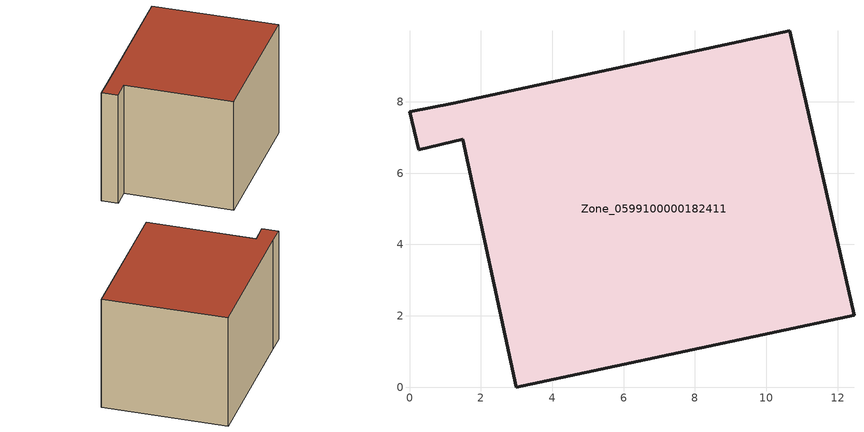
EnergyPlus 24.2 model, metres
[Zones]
Zone_0599100000182411
 floor ground (C_G): 10.66,9.99 12.46,2.02 2.99,0 1.49,6.95 0.26,6.65 0,7.72 1.23,7.96 z0
 wall outside (C_F): 0.26,6.65 1.49,6.95 2.99,0 12.46,2.02 10.66,9.99 1.23,7.96 0,7.72 0.26,6.65 z0:7.81
 roof outside (C_R): 2.99,0 12.46,2.02 10.66,9.99 1.23,7.96 0,7.72 0.26,6.65 1.49,6.95 z7.81
[BUILDING]
Pand.0599100000182411: North Axis=0; Terrain=City; Loads Convergence Tolerance Value=0.04; Temperature Convergence Tolerance Value=0.4; Solar Distribution=FullExterior; Maximum Number of Warmup Days=25; Minimum Number of Warmup Days=1
[Site:Location]
Rotterdam.The.Hague.AP_ZH_NLD Design_Conditions: Latitude=51.96; Longitude=4.45; Time Zone=1; Elevation=-4.5
[SITE:GROUNDTEMPERATURE:BUILDINGSURFACE]
18, 18, 18, 18, 18, 18, 18, 18, 18, 18, 18, 18
[MATERIAL] Thermal Absorptance=0.9; Solar Absorptance=0.7; Visible Absorptance=0.7
Name | Roughness | Thickness | Conductivity | Density | Specific Heat
G.TI.1946-1964 | MediumSmooth | 0.15 | 1 | 540 | 1210
F.TI.1946-1964 | Rough | 0.3 | 0.857143 | 1920 | 840
R.TI.1946-1964 | MediumRough | 0.2 | 0.277778 | 1500 | 1000
[CONSTRUCTION]
C_G: G.TI.1946-1964
C_F: F.TI.1946-1964
C_R: R.TI.1946-1964
[ZONE]
Zone_0599100000182411: Type=1; Multiplier=1; Ceiling Height=Autocalculate; Volume=Autocalculate; Floor Area=autocalculate; Part of Total Floor Area=Yes
[ZONEINFILTRATION:DESIGNFLOWRATE]
Infil_Zone_0599100000182411: Zone or ZoneList or Space or SpaceList=Zone_0599100000182411; Schedule=AlwaysOn; Design Flow Rate Calculation Method=Flow/Area; Flow Rate per Floor Area=0.003; Constant Term Coefficient=1; Temperature Term Coefficient=0; Velocity Term Coefficient=0; Velocity Squared Term Coefficient=0
[HVACTEMPLATE:ZONE:IDEALLOADSAIRSYSTEM]
Zone_0599100000182411: Maximum Heating Supply Air Temperature=50; Minimum Cooling Supply Air Temperature=13; Maximum Heating Supply Air Humidity Ratio=0.0156; Minimum Cooling Supply Air Humidity Ratio=0.0077; Heating Limit=NoLimit; Cooling Limit=NoLimit; Dehumidification Control Type=ConstantSensibleHeatRatio; Cooling Sensible Heat Ratio=0.7; Dehumidification Setpoint=60; Humidification Control Type=None; Humidification Setpoint=30; Outdoor Air Method=None; Outdoor Air Flow Rate per Person=0.00944; Outdoor Air Flow Rate per Zone Floor Area=0; Outdoor Air Flow Rate per Zone=0; Demand Controlled Ventilation Type=None; Outdoor Air Economizer Type=NoEconomizer; Heat Recovery Type=None; Sensible Heat Recovery Effectiveness=0.7; Latent Heat Recovery Effectiveness=0.65
[ZONECONTROL:THERMOSTAT]
ThermostatControl_Zone_0599100000182411: Zone or ZoneList=Zone_0599100000182411; Control Type Schedule=DualSetpointControlType; Control 1=Thermostat_Zone_0599100000182411; Temperature Difference Between Cutout And Setpoint=0
[THERMOSTATSETPOINT:DUALSETPOINT]
Thermostat_Zone_0599100000182411: Heating Setpoint Temperature Schedule=HeatingSetpoint_Zone_0599100000182411; Cooling Setpoint Temperature Schedule=CoolingSetpoint_Zone_0599100000182411
[SCHEDULE:COMPACT]
HeatingSetpoint_Zone_0599100000182411: Through: 12/31, For: AllDays, Until: 24:00, 21
CoolingSetpoint_Zone_0599100000182411: Through: 12/31, For: AllDays, Until: 24:00, 24
DualSetpointControlType: Through: 12/31, For: AllDays, Until: 24:00, 4
AlwaysOn: Through: 12/31, For: AllDays, Until: 24:00, 1
